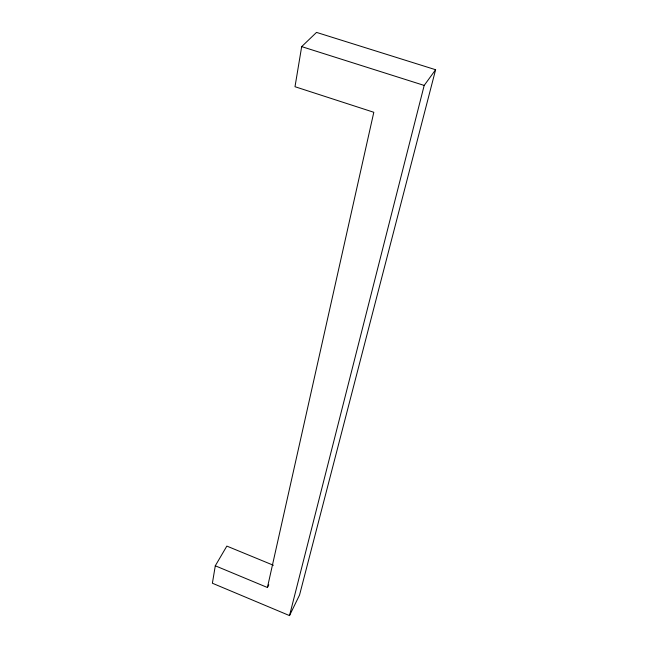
<?xml version="1.0" encoding="UTF-8"?>
<svg xmlns="http://www.w3.org/2000/svg" width="648" height="648" viewBox="0 0 648 648"><rect width="100%" height="100%" fill="white"/><g stroke="black" fill="none" stroke-linecap="round" stroke-linejoin="round"><path stroke-width="0.97" d="M215.29 565.793L212.39 583.232L289.518 615.6L299.562 594.986L435.61 69.725L316.524 32.4L301.676 46.615L295.002 86.719L373.807 112.282L267.421 587.501L215.29 565.793L226.849 546.094L273.383 565.259M289.518 615.6L424.189 85.423L435.61 69.725M267.421 587.501L268.807 584.844M301.676 46.615L424.189 85.423"/></g></svg>
